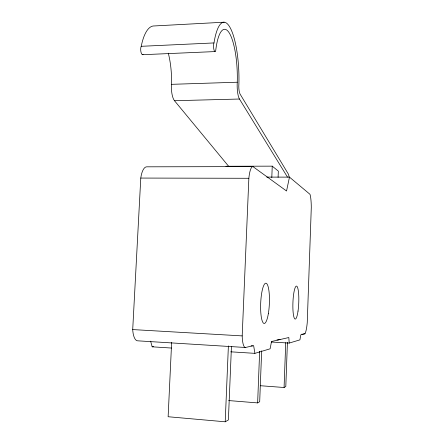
<?xml version="1.0" encoding="UTF-8"?>
<svg xmlns="http://www.w3.org/2000/svg" width="444" height="444" viewBox="0 0 444 444"><rect width="100%" height="100%" fill="white"/><g stroke="black" fill="none" stroke-linecap="round" stroke-linejoin="round"><path stroke-width="0.67" d="M278.094 177.278L278.333 171.112L272.244 166.15L225.918 166.261M260.251 385.714L284.077 387.501L285.725 342.674M287.423 342.335L285.808 386.491L284.077 387.501M228.654 400.56L257.637 402.908L259.651 351.276M261.666 350.854L259.69 401.715L257.637 402.908M271.8 177.639L272.244 166.15M171.634 342.429L168.132 416.738L225.213 421.8L228.394 345.915M231.441 346.681L228.388 419.952L225.213 421.8M271.278 342.013L289.211 343.079L288.816 337.529L271.523 341.497L270.113 348.801L254.906 353.357L253.629 345.61L245.465 347.486A16.678 3.946 -87 0 1 242.191 335.897L248.856 178.283A18.043 4.24 -89.6 0 1 252.93 166.594L286.546 191.003L289.471 177.128L266.722 177.095M245.465 347.486L137.801 340.831A16.045 5.961 -85.9 0 1 132.712 329.576L140.781 178.066A17.372 6.41 89.7 0 1 146.786 166.822L252.93 166.594M289.211 343.079L299.905 339.871L300.849 334.765L304.956 333.821A17.083 2.808 -87.7 0 0 307.248 322.616L311.288 207.542A17.033 2.797 -89 0 0 310.178 194.966L309.94 194.272L289.471 177.128M150.627 341.181L152.159 346.814L153.513 346.586M224.181 22.2L154.196 25.952A49.312 17.005 86.7 0 0 141.231 46.309A4.545 1.626 85.7 0 0 140.97 52.037A4.545 1.626 85.7 0 0 143.096 54.507M141.231 46.309L213.991 42.935A50.549 13.198 88 0 1 229.587 26.723A50.549 13.198 88 0 1 238.9 83.899A7.509 1.837 88.5 0 0 240.093 94.095L288.162 173.748A12.043 2.303 -89.5 0 1 289.222 177.606M142.691 54.706L215.074 51.571M168.298 53.191A41.769 14.38 86.7 0 1 171.512 84.332L237.263 82.223A13.159 3.225 88.4 0 0 239.466 99.023L287.479 177.106M171.512 84.332A12.859 4.168 87.4 0 0 174.486 100.716L239.466 99.023M140.781 178.066L248.856 178.283M303.579 333.744L304.956 333.821M301.831 334.154L303.169 334.227M132.712 329.576L242.191 335.897M278.71 339.449L280.092 339.532M276.934 339.871L278.283 339.949M251.088 345.798L252.442 345.882M152.159 346.814L171.467 348.046M230.769 351.82L254.906 353.357M174.486 100.716L228.727 166.389M237.263 82.223A42.813 11.156 87.9 0 0 228.876 32.345A42.813 11.156 87.9 0 0 215.673 50.877A4.662 1.265 87.2 0 1 213.858 49.351A4.662 1.265 87.2 0 1 213.991 42.935M268.337 313.742A20.146 4.34 -87.6 0 0 265.923 283.2A20.146 4.34 -87.6 0 0 260.839 313.037A20.146 4.34 -87.6 0 0 268.337 313.742M298.029 311.066A16.506 2.914 -87.8 0 0 296.492 286.086A16.506 2.914 -87.8 0 0 292.996 310.589A16.506 2.914 -87.8 0 0 298.029 311.066"/></g></svg>
